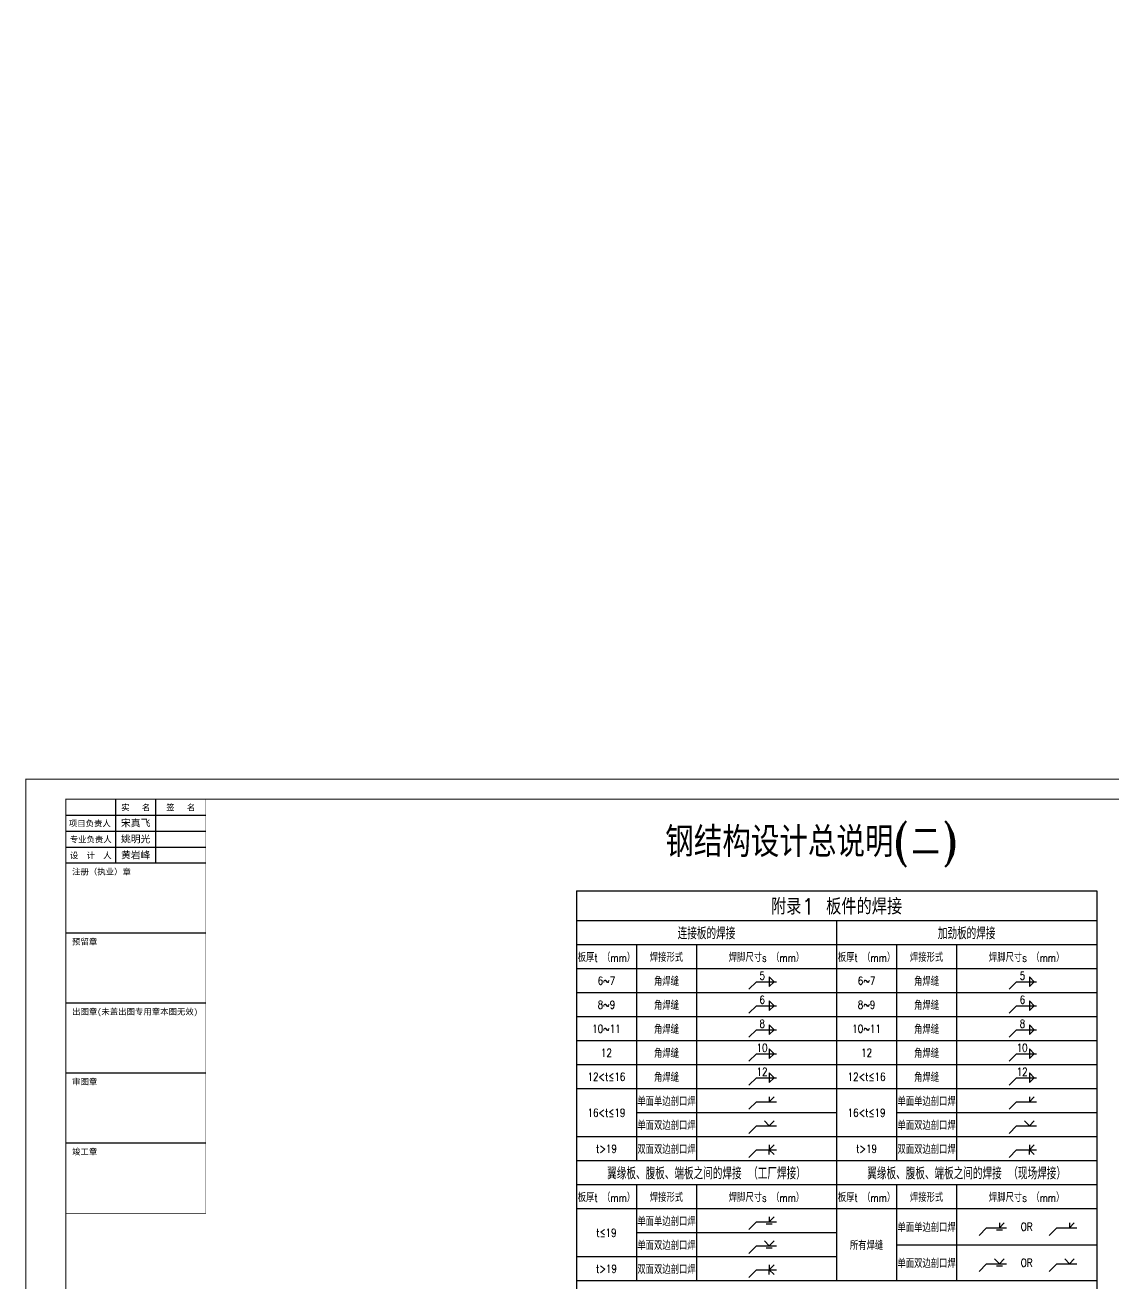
# Model space of a CAD drawing. Extents: x 497777 to 784122, y -229332 to 980813.
# Drawn here: x 497777 to 552180, y 455571 to 518491 of the extents above; entities that cross this region are included whole.
import ezdxf
from ezdxf.enums import TextEntityAlignment as Align

# ---------------------------------------------------------------- set-up
doc = ezdxf.new("R2010")
doc.units = 0
doc.header["$LTSCALE"] = 1000
doc.header["$MEASUREMENT"] = 0
for name, color, linetype in [('0-cxFrame', 155, 'Continuous'), ('qianming', 155, 'Continuous'), ('S-DIM', 81, 'Continuous'), ('S-SHAPE', 51, 'Continuous'), ('S-SS', 111, 'Continuous'), ('S-TEXT', 211, 'Continuous'), ('S-TK', 165, 'Continuous')]:
    doc.layers.add(name, color=color, linetype=linetype)
doc.styles.add('cx_biaoti', font='')
doc.styles.add('cx_tuqian1', font='')
doc.styles.add('SS1', font='tj-romans1.shx', dxfattribs={"width": 0.7, "bigfont": 'tj-hztxt1.shx'})
doc.styles.add('TKZ1', font='tjromant.shx', dxfattribs={"width": 0.7, "bigfont": 'tjhts.shx'})
doc.styles.add('图框宋体', font='', dxfattribs={"width": 0.75})
doc.styles.add('黑体', font='simhei.ttf', dxfattribs={"height": 12})
doc.styles.get('cx_biaoti').set_extended_font_data('SimSun')
doc.styles.get('cx_tuqian1').set_extended_font_data('SimSun')
doc.styles.get('图框宋体').set_extended_font_data('SimSun')
doc.dimstyles.new('S-25-100A', dxfattribs={"dimscale": 100, "dimtxt": 3, "dimasz": 2, "dimexe": 2, "dimexo": 2, "dimgap": 0.8, "dimtad": 1, "dimdec": 0, "dimlfac": 0.25, "dimzin": 0, "dimdsep": 46, "dimtxsty": 'SS1', "dimblk1": 'TT', "dimblk2": 'TT', "dimsah": 1, "dimcen": 1, "dimclrd": 256, "dimclre": 256, "dimclrt": 256, "dimadec": 0, "dimazin": 0, "dimtfac": 1, "dimtdec": 0, "dimtix": 1, "dimtmove": 2, "dimatfit": 0, "dimldrblk": 'TT', "dimfxl": 2, "dimtolj": 1, "dimtzin": 0, "dimarcsym": 0})

# ---------------------------------------------------------------- blocks, each defined once
blk = doc.blocks.new('TT')
blk.add_line((-0.97, 0), (0.97, 0))
at = {"const_width": 0.45}
blk.add_lwpolyline([(-0.44, -0.44), (0.44, 0.44)], dxfattribs=at)
blk = doc.blocks.new('*D190')
at = {"layer": 'Defpoints', "color": 0, "transparency": 16777216}
for p in [(510906, 638017), (509786, 636257), (511946, 636673), (512586, 636337), (516786, 636257)]:
    blk.add_point(p, dxfattribs=at)
at = {"layer": 'S-DIM', "lineweight": -2, "transparency": 16777216}
blk.add_arc((512666, 636257), 831, 148.82369, 166.17631, dxfattribs=at)
at = {"layer": 'S-DIM', "lineweight": -2, "transparency": 16777216, "xscale": 200, "yscale": 200, "zscale": 200}
for p, rotation in [((512078, 636845), 51.91184269532635), ((511835, 636257), 263.0881573046743)]:
    blk.add_blockref('TT', p, dxfattribs=dict(at, rotation=rotation))
blk = doc.blocks.new('zjcx_lan_xinxi(Dragon)')
for p, q in [((7000, -3200), (0, -3200)), ((7000, -6700), (0, -6700)), ((7000, -10200), (0, -10200)), ((7000, -13700), (0, -13700)), ((7000, -17200), (0, -17200))]:
    blk.add_line(p, q)
at = {"const_width": 25}
blk.add_lwpolyline([(0, -20700), (7000, -20700), (7000, 0), (0, 0)], close=True, dxfattribs=at)
for points in [[(2500, -3200), (2500, 0)], [(4500, -3200), (4500, 0)], [(0, -800), (7000, -800)], [(0, -1600), (7000, -1600)], [(0, -2400), (7000, -2400)]]:
    blk.add_lwpolyline(points)
for points in [[(7000, -3200), (7000, 0)], [(0, -3200), (7000, -3200)], [(0, -20700), (7000, -20700), (7000, -3200)], [(0, -20700), (7000, -20700)]]:
    blk.add_lwpolyline(points, dxfattribs=at)
at = {"style": '图框宋体'}
for s, p in [('实   名', (3500, -400)), ('签   名', (5750, -400)), ('项目负责人', (1204, -1200)), ('专业负责人', (1250, -2000)), ('设  计  人', (1250, -2800))]:
    blk.add_text(s, height=300, dxfattribs=at).set_placement(p, align=Align.MIDDLE)
for s, p in [('注册（执业）章', (318, -3771)), ('预留章', (318, -7271)), ('出图章(未盖出图专用章本图无效)', (318, -10771)), ('审图章', (318, -14271)), ('竣工章', (318, -17771))]:
    blk.add_text(s, height=300, dxfattribs=at).set_placement(p)
blk = doc.blocks.new('T-信息(Dragon)')
at = {"layer": '0-cxFrame'}
blk.add_blockref('zjcx_lan_xinxi(Dragon)', (0, 0), dxfattribs=at)
at = {"layer": 'qianming', "color": 3, "style": 'cx_biaoti'}
for s, p in [('宋真飞', (3497, -1185)), ('姚明光', (3497, -1985)), ('黄岩峰', (3497, -2785))]:
    blk.add_text(s, height=350, dxfattribs=at).set_placement(p, align=Align.MIDDLE_CENTER)
blk = doc.blocks.new('TK22.A1 L(Dragon)')
at = {"layer": '0-cxFrame', "color": 7, "const_width": 0.5}
blk.add_lwpolyline([(0, 0), (-841, 0), (-841, 594), (0, 594)], close=True, dxfattribs=at)
at = {"layer": '0-cxFrame', "const_width": 0.5}
blk.add_lwpolyline([(-80, 10), (-821, 10), (-821, 584), (-80, 584)], close=True, dxfattribs=at)
at = {"layer": '0-cxFrame', "xscale": 0.01, "yscale": 0.01, "zscale": 0.01}
blk.add_blockref('T-信息(Dragon)', (-821, 584), dxfattribs=at)
at = {"style": '黑体', "flags": 4}
blk.add_attdef('图幅', text='', height=3.3, dxfattribs=at).set_placement((-40, 3), align=Align.RIGHT)
at = {"layer": 'Defpoints', "color": 6, "flags": 4}
for tag, height, style, p in [('tufu', 3.3, '黑体', (-12, 12)), ('dwfname', 4, 'cx_tuqian1', (-80, 3))]:
    blk.add_attdef(tag, text='', height=height, dxfattribs=dict(at, style=style)).set_placement(p, align=Align.RIGHT)

msp = doc.modelspace()

# ---------------------------------------------------------------- linework, layer by layer
at = {"layer": 'S-SHAPE'}
for p, q in [((525324.6, 475224), (525324.6, 426424)), ((525324.6, 475224), (551324.6, 475224)), ((551324.6, 475224), (551324.6, 426424)), ((551324.6, 473724), (525324.6, 473724)), ((538324.6, 473724), (538324.6, 455724)), ((551324.6, 461724), (525324.6, 461724)), ((551324.6, 455724), (525324.6, 455724))]:
    msp.add_line(p, q, dxfattribs=at)
at = {"layer": 'S-SS'}
for p, q in [((534814.6, 458574), (535114.6, 458574)), ((546314.6, 458274), (546614.6, 458274)), ((534814.6, 457374), (535114.6, 457374)), ((546314.6, 456474), (546614.6, 456474))]:
    msp.add_line(p, q, dxfattribs=at)
for points in [[(533944.6, 470294), (534324.6, 470674), (535324.6, 470674)], [(546944.6, 470294), (547324.6, 470674), (548324.6, 470674)], [(533944.6, 469094), (534324.6, 469474), (535324.6, 469474)], [(546944.6, 469094), (547324.6, 469474), (548324.6, 469474)], [(533944.6, 467894), (534324.6, 468274), (535324.6, 468274)], [(546944.6, 467894), (547324.6, 468274), (548324.6, 468274)], [(533944.6, 466694), (534324.6, 467074), (535324.6, 467074)], [(546944.6, 466694), (547324.6, 467074), (548324.6, 467074)], [(533944.6, 465494), (534324.6, 465874), (535324.6, 465874)], [(546944.6, 465494), (547324.6, 465874), (548324.6, 465874)], [(533944.6, 464294), (534324.6, 464674), (535324.6, 464674)], [(534964.6, 464914), (534964.6, 464674), (535204.6, 464914)], [(546944.6, 464294), (547324.6, 464674), (548324.6, 464674)], [(547964.6, 464914), (547964.6, 464674), (548204.6, 464914)], [(533944.6, 463094), (534324.6, 463474), (535324.6, 463474)], [(535204.6, 463714), (534964.6, 463474), (534724.6, 463714)], [(546944.6, 463094), (547324.6, 463474), (548324.6, 463474)], [(548204.6, 463714), (547964.6, 463474), (547724.6, 463714)], [(534964.6, 462514), (534964.6, 462274), (535204.6, 462514)], [(547964.6, 462514), (547964.6, 462274), (548204.6, 462514)], [(533944.6, 461894), (534324.6, 462274), (535324.6, 462274)], [(534964.6, 462034), (534964.6, 462274), (535204.6, 462034)], [(546944.6, 461894), (547324.6, 462274), (548324.6, 462274)], [(547964.6, 462034), (547964.6, 462274), (548204.6, 462034)], [(534964.6, 458914), (534964.6, 458674), (535204.6, 458914)], [(533944.6, 458294), (534324.6, 458674), (535324.6, 458674)], [(545444.6, 457994), (545824.6, 458374), (546824.6, 458374)], [(546464.6, 458614), (546464.6, 458374), (546704.6, 458614)], [(548944.6, 457994), (549324.6, 458374), (550324.6, 458374)], [(549964.6, 458614), (549964.6, 458374), (550204.6, 458614)], [(533944.6, 457094), (534324.6, 457474), (535324.6, 457474)], [(535204.6, 457714), (534964.6, 457474), (534724.6, 457714)], [(546704.6, 456814), (546464.6, 456574), (546224.6, 456814)], [(550204.6, 456814), (549964.6, 456574), (549724.6, 456814)], [(533944.6, 455894), (534324.6, 456274), (535324.6, 456274)], [(534964.6, 456514), (534964.6, 456274), (535204.6, 456514)], [(534964.6, 456034), (534964.6, 456274), (535204.6, 456034)], [(545444.6, 456194), (545824.6, 456574), (546824.6, 456574)], [(548944.6, 456194), (549324.6, 456574), (550324.6, 456574)]]:
    msp.add_lwpolyline(points, dxfattribs=at)
for points in [[(534964.6, 470434), (535204.6, 470674), (534964.6, 470914), (534964.6, 470434)], [(547964.6, 470434), (548204.6, 470674), (547964.6, 470914), (547964.6, 470434)], [(534964.6, 469234), (535204.6, 469474), (534964.6, 469714), (534964.6, 469234)], [(547964.6, 469234), (548204.6, 469474), (547964.6, 469714), (547964.6, 469234)], [(534964.6, 468034), (535204.6, 468274), (534964.6, 468514), (534964.6, 468034)], [(547964.6, 468034), (548204.6, 468274), (547964.6, 468514), (547964.6, 468034)], [(534964.6, 466834), (535204.6, 467074), (534964.6, 467314), (534964.6, 466834)], [(547964.6, 466834), (548204.6, 467074), (547964.6, 467314), (547964.6, 466834)], [(534964.6, 465634), (535204.6, 465874), (534964.6, 466114), (534964.6, 465634)], [(547964.6, 465634), (548204.6, 465874), (547964.6, 466114), (547964.6, 465634)]]:
    msp.add_lwpolyline(points, close=True, dxfattribs=at)
at = {"layer": 'S-TK'}
for p, q in [((551324.6, 472524), (525324.6, 472524)), ((528324.6, 472524), (528324.6, 461724)), ((531324.6, 472524), (531324.6, 461724)), ((541324.6, 472524), (541324.6, 461724)), ((544324.6, 472524), (544324.6, 461724)), ((551324.6, 471324), (525324.6, 471324)), ((551324.6, 470124), (525324.6, 470124)), ((551324.6, 468924), (525324.6, 468924)), ((551324.6, 467724), (525324.6, 467724)), ((551324.6, 466524), (525324.6, 466524)), ((551324.6, 465324), (525324.6, 465324)), ((538324.8, 464124), (528324.8, 464124)), ((551324.6, 464124), (541324.8, 464124)), ((551324.6, 462924), (525324.6, 462924)), ((551324.6, 460524), (525324.6, 460524)), ((528324.6, 460524), (528324.6, 455724)), ((531324.6, 460524), (531324.6, 455724)), ((541324.6, 460524), (541324.6, 455724)), ((544324.6, 460524), (544324.6, 455724)), ((551324.6, 459324), (525324.6, 459324)), ((538324.9, 458124), (528324.9, 458124)), ((541324.9, 457524), (551324.6, 457524)), ((538324.9, 456924), (525324.6, 456924))]:
    msp.add_line(p, q, dxfattribs=at)

# ---------------------------------------------------------------- block references
at = {"layer": '0-cxFrame', "xscale": 100, "yscale": 100, "zscale": 100}
msp.add_blockref('TK22.A1 L(Dragon)', (581901.7, 421395.1), dxfattribs=at)

# ---------------------------------------------------------------- texts
at = {"layer": 'S-SS', "style": 'TKZ1'}
msp.add_text('钢结构设计总说明(二)', height=1500, dxfattribs=at).set_placement((529768, 476909.4))
at = {"layer": 'S-SS', "style": 'SS1', "width": 0.8}
for s, p in [('板厚t （mm）', (526824.6, 471924)), ('焊接形式', (529824.6, 471924)), ('焊脚尺寸s （mm）', (534824.6, 471924)), ('板厚t （mm）', (539824.6, 471924)), ('焊接形式', (542824.6, 471924)), ('焊脚尺寸s （mm）', (547824.6, 471924)), ('6~7', (526824.6, 470724)), ('角焊缝', (529824.7, 470724)), ('6~7', (539824.6, 470724)), ('角焊缝', (542824.7, 470724)), ('8~9', (526824.6, 469524)), ('角焊缝', (529824.7, 469524)), ('8~9', (539824.6, 469524)), ('角焊缝', (542824.7, 469524)), ('10~11', (526824.6, 468324)), ('角焊缝', (529824.7, 468324)), ('10~11', (539824.6, 468324)), ('角焊缝', (542824.7, 468324)), ('12', (526824.6, 467124)), ('角焊缝', (529824.7, 467124)), ('12', (539824.6, 467124)), ('角焊缝', (542824.7, 467124)), ('12<t\x9d16', (526824.6, 465924)), ('角焊缝', (529824.7, 465924)), ('12<t\x9d16', (539824.6, 465924)), ('角焊缝', (542824.7, 465924)), ('单面单边剖口焊', (529824.8, 464724)), ('单面单边剖口焊', (542824.8, 464724)), ('16<t\x9d19', (526824.6, 464124)), ('单面双边剖口焊', (529824.8, 463524)), ('16<t\x9d19', (539824.6, 464124)), ('单面双边剖口焊', (542824.8, 463524)), ('t>19', (526824.6, 462324)), ('双面双边剖口焊', (529824.8, 462324)), ('t>19', (539824.6, 462324)), ('双面双边剖口焊', (542824.8, 462324)), ('板厚t （mm）', (526824.6, 459924)), ('焊接形式', (529824.6, 459924)), ('焊脚尺寸s （mm）', (534824.6, 459924)), ('板厚t （mm）', (539824.6, 459924)), ('焊接形式', (542824.6, 459924)), ('焊脚尺寸s （mm）', (547824.6, 459924)), ('单面单边剖口焊', (529824.9, 458724)), ('t\x9d19', (526824.6, 458124)), ('单面单边剖口焊', (542824.6, 458424)), ('OR', (547824.6, 458424)), ('单面双边剖口焊', (529824.9, 457524)), ('所有焊缝', (539824.6, 457524)), ('单面双边剖口焊', (542824.6, 456624)), ('OR', (547824.6, 456624)), ('t>19', (526824.6, 456324)), ('双面双边剖口焊', (529824.9, 456324))]:
    msp.add_text(s, height=400, dxfattribs=at).set_placement(p, align=Align.MIDDLE)
for s, p in [('5', (534474.6, 470774)), ('5', (547474.6, 470774)), ('6', (534474.6, 469574)), ('6', (547474.6, 469574)), ('8', (534474.6, 468374)), ('8', (547474.6, 468374)), ('10', (534324.6, 467174)), ('10', (547324.6, 467174)), ('12', (534324.6, 465974)), ('12', (547324.6, 465974))]:
    msp.add_text(s, height=400, dxfattribs=at).set_placement(p)
at = {"layer": 'S-TEXT', "style": 'SS1'}
msp.add_text('附录1 板件的焊接', height=800, dxfattribs=at).set_placement((538324.6, 474474), align=Align.MIDDLE)
at = {"layer": 'S-TEXT', "style": 'SS1', "width": 0.8}
for s, p in [('连接板的焊接', (531824.6, 473124)), ('加劲板的焊接', (544824.6, 473124)), ('翼缘板、腹板、端板之间的焊接 （工厂焊接）', (531824.6, 461124)), ('翼缘板、腹板、端板之间的焊接 （现场焊接）', (544824.6, 461124))]:
    msp.add_text(s, height=600, dxfattribs=at).set_placement(p, align=Align.MIDDLE)

# ---------------------------------------------------------------- dimensions: what is measured, and where the dimension line sits
at = {"layer": 'S-DIM'}
dim = msp.add_angular_dim_2l(base=(511945.9, 636672.7), line1=((509785.6, 636257.2), (516785.6, 636257.2)), line2=((510905.6, 638017.2), (512585.6, 636337.2)), text=' ', dimstyle='S-25-100A', dxfattribs=at)
dim.commit()
dim.dimension.update_dxf_attribs({"geometry": '*D190', "text_midpoint": (784122.1, -229332.3)})

doc.saveas('drawing.dxf')
